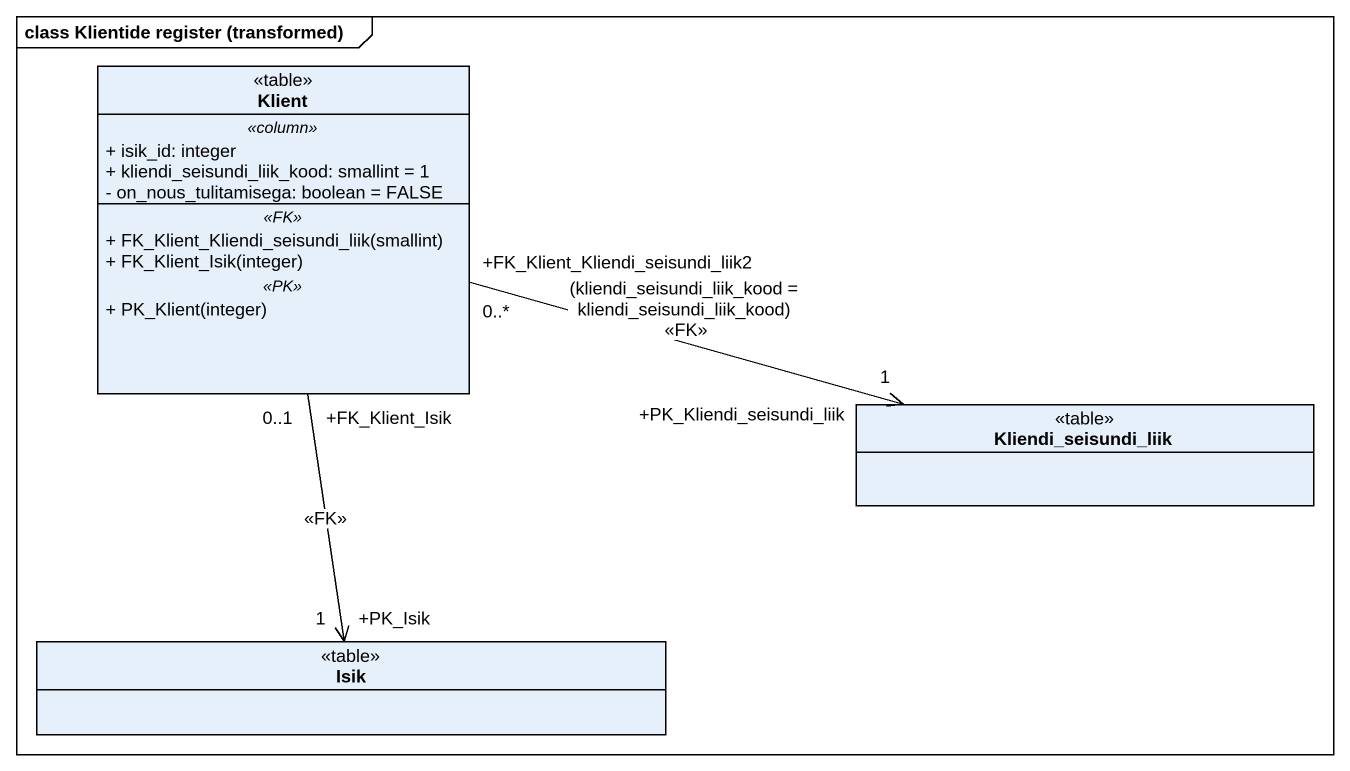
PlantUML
@startuml
mainframe class Klientide register (transformed)
hide circle
hide empty members
skinparam classAttributeIconSize 0
class Klient <<table>> {
  .. <<column>> ..
  + isik_id: integer
  + kliendi_seisundi_liik_kood: smallint = 1
  - on_nous_tulitamisega: boolean = FALSE
  .. <<FK>> ..
  + FK_Klient_Kliendi_seisundi_liik(smallint)
  + FK_Klient_Isik(integer)
  .. <<PK>> ..
  + PK_Klient(integer)
}
class Kliendi_seisundi_liik <<table>>
class Isik <<table>>
Klient "+FK_Klient_Kliendi_seisundi_liik2\n0..*" -right-> "+PK_Kliendi_seisundi_liik\n1" Kliendi_seisundi_liik : (kliendi_seisundi_liik_kood = kliendi_seisundi_liik_kood)\n<<FK>>
Klient "+FK_Klient_Isik\n0..1" --> "+PK_Isik\n1" Isik : <<FK>>
@enduml
